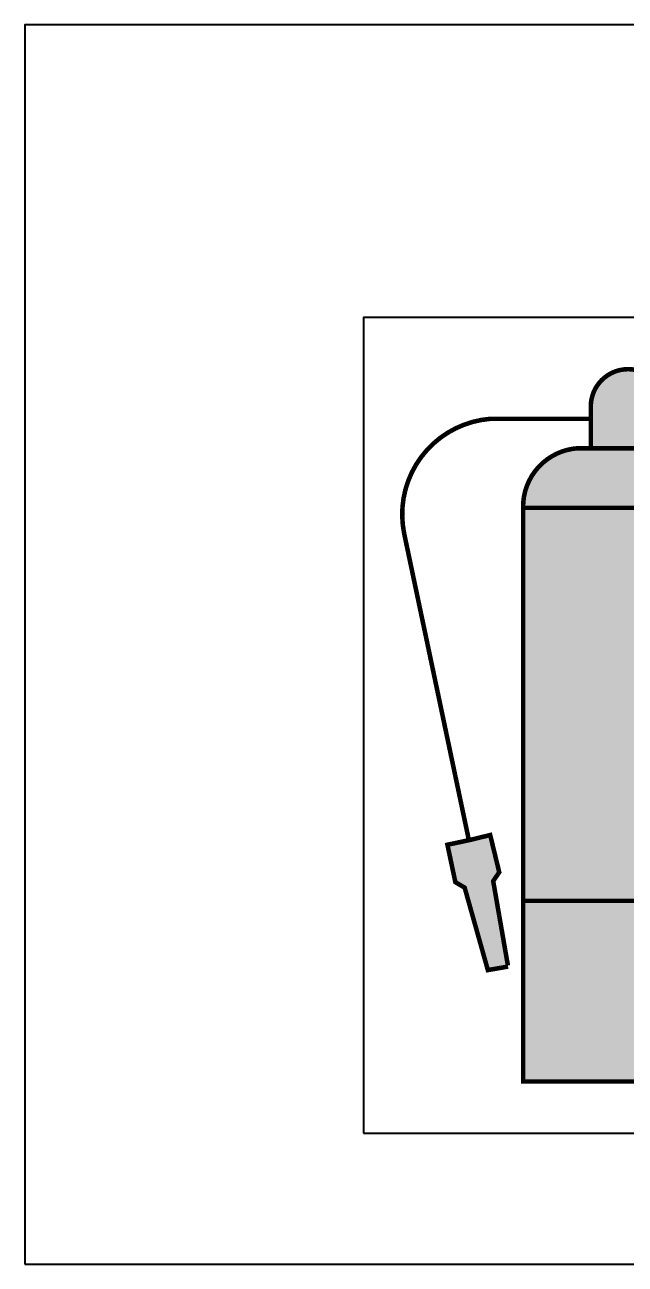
# Model space of a CAD drawing. Header units: millimetres. Extents: x 1084702 to 1166801, y 36632 to 124519.
# Drawn here: x 1109968 to 1110704, y 69690 to 71210 of the extents above; entities that cross this region are included whole.
import ezdxf
from ezdxf.enums import TextEntityAlignment as Align

# ---------------------------------------------------------------- set-up
doc = ezdxf.new("R2010")
doc.units = ezdxf.units.MM
doc.header["$LTSCALE"] = 250
for name, color, linetype in [('%posline', 240, 'Continuous'), ('%symbol', 1, 'Continuous'), ('SAFECO1', 10, 'Continuous'), ('SAFECO3', 80, 'Continuous'), ('SAFECO7', 255, 'Continuous'), ('SAFETX1', 1, 'Continuous')]:
    doc.layers.add(name, color=color, linetype=linetype)
doc.styles.add('SYMBOL TXT', font='arial.ttf')

# ---------------------------------------------------------------- blocks, each defined once
blk = doc.blocks.new('A.2.28W_SYMB')
at = {"layer": 'SAFECO1'}
h = blk.add_hatch(color=256, dxfattribs=at)
h.dxf.hatch_style = 1
h.paths.add_polyline_path([(-136.98573711887, 1007.763643413495), (-284.2340509355417, 1007.763643413495, 0.4030936584681062), (-365.1093429332832, 919.9768383659721), (-56.11044512109947, 919.9768383659721, 0.4030936584681056)])
h.paths.add_polyline_path([(-56.11044512109947, 919.9768383659721), (-365.1093429332832, 919.9768383659721), (-365.1093429332832, 341.7894338526421), (-56.11044512109947, 341.7894338526421)])
at = {"layer": 'SAFECO3'}
h = blk.add_hatch(color=256, dxfattribs=at)
h.dxf.hatch_style = 1
h.paths.add_polyline_path([(-56.11044512109947, 341.7894338526421), (-365.1093429332832, 341.7894338526421), (-365.1093429332832, 75.88789112518498), (-56.11044512109947, 75.88789112518498)])
at = {"layer": 'SAFECO7'}
h = blk.add_hatch(color=256, dxfattribs=at)
h.dxf.hatch_style = 1
h.paths.add_polyline_path([(-50.91328311906545, 1073.204014953371), (-155.7842533717339, 1073.204014953371, -0.01851917549497845), (-155.6335192621918, 1069.135734109805), (-155.6335192621918, 1031.748305933521), (-50.91328311906545, 1031.748305933521, 1)])
h.paths.add_polyline_path([(-155.6335192621918, 1069.135734109805, 1), (-265.5862687922199, 1069.135734109805), (-265.5862687922199, 1007.763643413495), (-155.6335192621918, 1007.763643413495)])
h.paths.add_polyline_path([(-400.278349699307, 383.8385345074821), (-409.129117606557, 370.6870122444707), (-387.2407776219479, 244.9657284201567), (-417.0024106847704, 239.7841654965196), (-451.1629204739875, 361.137946389721), (-464.8271326379327, 369.1746084033111), (-476.4818909197929, 424.225835440393), (-444.911766650097, 430.9094678877482), (-413.5526307697291, 438.5218450415159)])
at = {"layer": 'SAFECO7', "lineweight": -3}
blk.add_lwpolyline([(-600, 3.637978807091713e-12), (600, 3.637978807091713e-12), (600, 1200), (-600, 1200)], close=True, dxfattribs=at)
at = {"layer": 'SAFECO7', "const_width": 6.677909938335969}
for points in [[(-155.6335192621918, 1007.763643413524), (-155.6335192621918, 1069.135734109834, 0.9999999999999999), (-265.5862687922199, 1069.135734109834), (-265.5862687922199, 1007.763643413524)], [(-167.3499420821026, 1103.061805795354), (-157.9350127240468, 1108.993691496988, -0.2580867421388752), (-63.56318243607529, 1114.385633332276, -0.5132555327209466), (-56.31046597016393, 1073.2040149534)], [(-155.7842533717339, 1073.2040149534), (-50.91328311906545, 1073.2040149534, -0.9999999999999999), (-50.91328311906545, 1031.748305933535), (-155.6335192621918, 1031.748305933535)], [(-444.911766650097, 430.9094678877482), (-539.9858602389286, 881.4410975569517, -0.4522246162348958), (-413.3046625163406, 1051.080306839576), (-265.5862687922199, 1051.080306839576)]]:
    blk.add_lwpolyline(points, format="xyb", dxfattribs=at)
blk.add_lwpolyline([(-136.98573711887, 1007.763643413524), (-284.2340509355417, 1007.763643413524, 0.4030936584681064), (-365.1093429332832, 919.9768383659866), (-56.11044512109947, 919.9768383659866, 0.4030936584681064)], format="xyb", close=True, dxfattribs=at)
blk.add_lwpolyline([(-56.11044512109947, 75.88789112518498), (-365.1093429332832, 75.88789112518498), (-365.1093429332832, 919.9768383659721), (-56.11044512109947, 919.9768383659721)], close=True, dxfattribs=at)
for points in [[(-387.5053195864893, 246.4851929127071), (-409.129117606557, 370.6870122444707), (-400.278349699307, 383.8385345074821), (-413.5526307697291, 438.5218450415159), (-444.911766650097, 430.9094678877482), (-476.4818909197929, 424.225835440393), (-464.8271326379327, 369.1746084033111), (-451.1629204739875, 361.137946389721), (-417.0024106847704, 239.7841654965196), (-387.2407776219479, 244.9657284201567)], [(-56.11044512109947, 341.7894338526421), (-365.1093429332832, 341.7894338526421)]]:
    blk.add_lwpolyline(points, dxfattribs=at)
at = {"layer": 'SAFECO7', "style": 'SYMBOL TXT'}
for s, height, p in [('W', 220, (19.63146323064575, 576.3211384304777)), ('L', 150, (382.3290356016369, 231.8033425537615))]:
    blk.add_text(s, height=height, dxfattribs=at).set_placement(p, align=Align.BOTTOM_LEFT)
blk.add_attdef('CAP.', text='', height=200, dxfattribs=at).set_placement((19.63146323064575, 201.7543019641926), align=Align.BOTTOM_LEFT)

msp = doc.modelspace()

# ---------------------------------------------------------------- linework, layer by layer
at = {"layer": '%posline', "linetype": 'ByBlock'}
msp.add_lwpolyline([(1109967.636807044, 69689.54590573953), (1114013.80538107, 69689.54590573953), (1114013.80538107, 71209.53413662163), (1109967.636807044, 71209.53413662163)], close=True, dxfattribs=at)

# ---------------------------------------------------------------- block references
at = {"layer": '%symbol'}
ref = msp.add_blockref('A.2.28W_SYMB', (1110882.896193503, 69850.43285421154), dxfattribs=dict(at, xscale=0.8333333333329453, yscale=0.8333333333329453, zscale=0.8333333333329453))
ref.add_attrib('CAP.', '9', dxfattribs={"layer": 'SAFETX1', "height": 166.666666666589, "style": 'SYMBOL TXT'}).set_placement((1110899.255746195, 70018.56143918165), align=Align.BOTTOM_LEFT)

doc.saveas('drawing.dxf')
